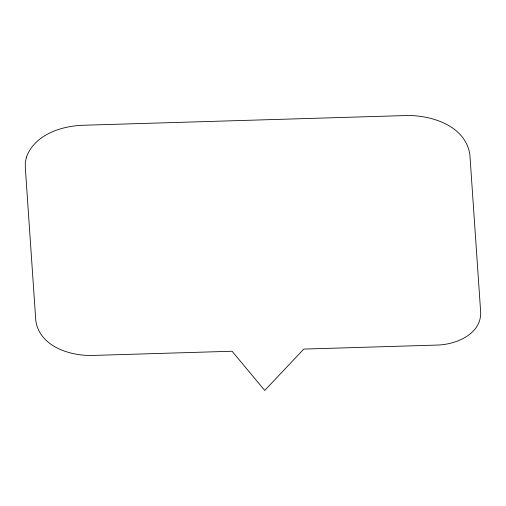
<?xml version="1.0" encoding="UTF-8"?>
<svg xmlns="http://www.w3.org/2000/svg" width="506" height="506" viewBox="0 0 506 506"><rect width="100%" height="100%" fill="white"/><g stroke="black" fill="none" stroke-linecap="round" stroke-linejoin="round"><path stroke-width="0.76" d="M26.325 157.455L25.3 162.723L25.344 168.036L35.812 320.823C39.677 346.623 70.277 356.154 93.003 355.433L232.071 351.246L264.746 390.436L303.79 349.089L436.495 345.092C455.349 344.845 481.421 334.498 480.668 312.183L469.872 154.659C465.507 125.513 430.941 114.742 405.268 115.564L82.725 125.273C60.726 126.102 34.414 134.881 26.325 157.455"/></g></svg>
